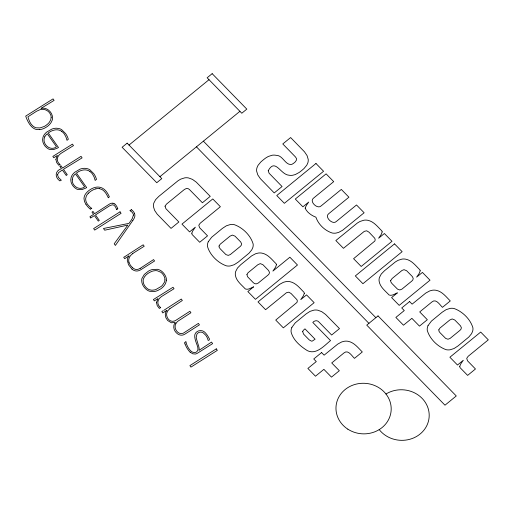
<?xml version="1.0" encoding="UTF-8"?>
<svg xmlns="http://www.w3.org/2000/svg" width="514" height="514" viewBox="0 0 514 514"><rect width="100%" height="100%" fill="white"/><g stroke="black" fill="none" stroke-linecap="round" stroke-linejoin="round"><path stroke-width="0.77" d="M44.782 136.827C41.326 143.547 50.243 151.887 56.476 146.779L47.294 133.749L46.408 134.617A10.82 9.901 4 0 0 44.75 136.808M175.872 323.666C173.141 328.048 177.934 335.321 183.074 333.258A10.235 9.361 4 0 0 183.665 332.969L198.398 323.39L199.432 324.854L185.162 333.984A21.517 19.686 4 0 1 184.764 334.222C179.309 337.769 172.71 331.138 173.88 325.497A8.025 7.344 4 0 1 174.407 323.929L175.268 322.458L171.38 322.773L167.699 320.543L165.868 317.71L165.296 314.6A7.896 7.228 4 0 1 165.72 312.377A16.782 15.356 4 0 1 166.857 310.315M132.85 220.422L115.393 245.441L114.217 243.771L127.857 225.081L104.695 230.214L103.481 228.486L129.014 223.378L131.154 220.3A40.837 37.368 4 0 0 132.336 218.373L133.37 215.16M169.8 308.715L182.329 300.517L181.301 299.052L163.927 310.257M129.014 145.07L209.012 79.696M159.912 176.688L239.909 111.32M132.708 253.646L133.351 253.164A43.247 39.572 4 0 1 134.148 252.599L144.209 246.257L143.175 244.792L125.917 255.959M166.838 310.308L162.809 312.923L161.852 311.555L163.105 310.752M41.178 108.293L54.105 100.391L53.051 98.887L25.7 116.106L26.432 118.079A34.509 31.572 4 0 0 29.786 124.504L31.046 126.026A12.811 11.719 4 0 0 34.046 128.551A7.71 7.055 4 0 0 37.304 129.605L39.552 129.612M125.551 256.178L123.72 257.289L124.709 258.696L129.059 255.818L128.333 256.929A8.629 7.896 4 0 0 127.286 260.341L128.558 264.813L131.989 269.137M140.168 268.366L153.57 259.589L154.566 261.003L140.92 269.67A10.158 9.291 4 0 1 138.022 270.872A5.866 5.365 4 0 1 134.784 270.711A7.157 6.547 4 0 1 132.008 269.124M99.671 188.715C104.361 189.415 106.88 194.716 108.293 197.768A14.026 12.831 4 0 1 109.366 196.868A29.401 26.895 4 0 0 106.835 192.23A15.118 13.827 4 0 0 103.751 189.004A9.303 8.513 4 0 0 95.424 187.327A15.69 14.353 4 0 0 90.978 189.139A18.665 17.078 4 0 0 86.089 193.245L85.632 193.868A10.267 9.393 4 0 0 83.981 198.552L84.502 201.552L85.973 204.386M130.569 210.907L129.894 210.489L130.363 210.284A12.844 11.751 4 0 0 131.52 209.699M190.212 352.148L192.686 353.773L195.333 354.043A7.241 6.624 4 0 0 197.44 353.221L212.616 343.628L211.537 342.086L198.989 350.375L199.143 349.064A9.393 8.597 4 0 0 198.86 346.899L196.329 338.353A10.929 9.997 4 0 1 196.207 337.12L196.984 333.971A4.928 4.51 4 0 1 198.706 332.577L199.368 332.307A3.977 3.643 4 0 1 200.762 332.128L201.482 332.205A4.857 4.446 4 0 1 203.133 332.789L205.69 335.205A17.296 15.825 4 0 1 207.54 338.424A12.053 11.025 4 0 1 207.772 339.009C207.701 342.138 210.74 339.446 208.883 337.942A20.438 18.697 4 0 0 208.298 336.831L207.296 335.256A20.791 19.018 4 0 0 204.983 332.455A6.399 5.86 4 0 0 202.445 330.849A5.898 5.397 4 0 0 194.999 334.228A6.451 5.905 4 0 0 194.748 336.053A12.111 11.083 4 0 0 195.005 338.578A38.081 34.843 4 0 0 195.879 341.733L197.145 345.247A19.468 17.817 4 0 1 197.884 347.991L197.896 349.591A4.497 4.112 4 0 1 197.742 350.175A4.819 4.408 4 0 1 197.363 350.978L196.849 351.627A3.296 3.013 4 0 1 196.213 352.109A3.592 3.283 4 0 1 194.722 352.591L192.589 352.199L190.848 351.004A14.983 13.711 4 0 1 189.094 348.935A22.16 20.277 4 0 1 187.514 346.32L186.743 344.586A13.415 12.272 4 0 1 186.486 343.84L185.92 341.604A14.013 12.824 4 0 1 185.278 342.138L184.513 342.703L184.989 344.007M203.383 141.164L375.862 317.671M196.438 146.843L368.917 323.351M116.736 209.667L115.354 206.641L113.902 205.234A2.878 2.634 4 0 0 112.103 204.868L110.035 205.581A14.598 13.358 4 0 0 109.437 205.908L95.463 214.923L99.298 220.39L98.296 221.104L94.435 215.61L90.535 218.058A11.064 10.126 4 0 0 89.944 216.709L93.574 214.383L92.006 212.147L93.008 211.434L94.595 213.696L109.231 204.199A9.034 8.263 4 0 1 111.024 203.383A3.964 3.63 4 0 1 112.932 203.242M385.969 394.013A27.627 25.282 4 0 1 424.236 400.836A27.627 25.282 4 0 1 417.574 435.853A27.627 25.282 4 0 1 379.197 429.601M41.184 108.325A18.62 17.039 4 0 1 44.416 108.268C48.824 108.987 52.332 113.17 52.576 117.571A9.079 8.308 4 0 1 52.184 120.263L51.04 122.621A16.744 15.317 4 0 1 45.328 127.723A14.662 13.415 4 0 1 39.559 129.663M61.706 131.398A11.494 10.518 4 0 1 64.417 134.135L65.933 136.91L67.013 140.328L68.368 139.23L67.437 136.801A19.654 17.984 4 0 0 67.116 136.114A22.41 20.509 4 0 0 65.561 133.531L61.719 129.701A8.68 7.941 4 0 0 59.149 128.59L56.842 128.249A10.569 9.67 4 0 0 53.437 128.596A15.407 14.096 4 0 0 51.785 129.117L46.601 132.169A15.934 14.578 4 0 0 44.57 134.276L44.146 134.861A10.396 9.509 4 0 0 42.964 137.386C41.55 141.928 44.474 146.811 48.477 148.938A6.804 6.226 4 0 0 50.096 149.51L53.739 149.523L57.549 148.032A12.053 11.025 4 0 0 58.442 147.467L48.271 132.946L49.877 131.886A13.364 12.227 4 0 1 50.147 131.725A14.418 13.191 4 0 1 54.15 130.113A8.699 7.961 4 0 1 61.757 131.327M89.866 171.49A11.494 10.518 4 0 1 92.584 174.227L94.101 176.996L95.18 180.414L96.529 179.315L95.604 176.887A19.654 17.984 4 0 0 95.276 176.199A22.41 20.509 4 0 0 93.728 173.616L89.886 169.787A8.68 7.941 4 0 0 87.309 168.676L85.009 168.335A10.569 9.67 4 0 0 81.604 168.682A15.407 14.096 4 0 0 79.953 169.202L74.761 172.254A15.934 14.578 4 0 0 72.731 174.362L72.307 174.946A10.396 9.509 4 0 0 71.125 177.471C69.718 182.014 72.641 186.897 76.637 189.023A6.804 6.226 4 0 0 78.256 189.595L81.899 189.608L85.716 188.118A12.053 11.025 4 0 0 86.603 187.552L76.432 173.038L78.044 171.972A13.364 12.227 4 0 1 78.308 171.811A14.418 13.191 4 0 1 82.311 170.198A8.699 7.961 4 0 1 89.924 171.413M95.874 188.889A7.588 6.939 4 0 1 99.677 188.677M88.581 193.116A16.949 15.51 4 0 1 95.855 188.824M88.537 193.078A11.231 10.274 4 0 0 86.223 196.374C84.097 201.199 88.035 205.812 91.781 208.408A12.856 11.764 4 0 0 90.297 209.089M90.291 209.095A20.984 19.204 4 0 1 85.986 204.379M116.736 209.661A10.865 9.946 4 0 1 117.834 208.716M112.932 203.223A3.495 3.193 4 0 1 114.75 204.045M114.84 203.974A12.008 10.987 4 0 1 117.7 208.748M131.468 209.757A9.458 8.654 4 0 1 134.52 213.445M134.45 213.471A6.566 6.007 4 0 1 134.841 214.974A5.455 4.992 4 0 1 134.829 216.195A9.509 8.699 4 0 1 134.327 217.872L134.122 218.321A24.781 22.674 4 0 1 132.837 220.416M130.537 210.952A7.157 6.547 4 0 1 133.569 215.122M132.728 253.672A15.439 14.122 4 0 0 130.498 255.657L130.203 256.088A8.609 7.877 4 0 0 128.885 262.14M132.663 267.691A12.715 11.636 4 0 1 128.95 262.127M132.625 267.73A7.247 6.631 4 0 0 135.015 269.201A4.459 4.08 4 0 0 137.585 269.394A8.224 7.524 4 0 0 140.161 268.353M169.832 308.753A12.587 11.514 4 0 0 167.429 311.42C164.731 315.776 169.067 322.811 174.272 321.077A11.475 10.498 4 0 0 176.051 320.196L189.897 311.285L190.925 312.75L178.095 321.077A11.796 10.794 4 0 0 175.814 323.634M190.129 352.212A24.511 22.423 4 0 1 185.079 343.982M55.897 159.424L56.694 162.54L58.744 165.251A13.762 12.593 4 0 1 60.144 164.538C57.87 162.899 56.431 159.79 57.799 157.123A7.768 7.106 4 0 1 59.014 155.17A13.891 12.715 4 0 1 61.442 153.095L73.483 145.603L72.448 144.126L52.839 156.404L53.79 157.759L57.427 155.414L55.897 159.424M156.462 302.553L157.258 305.669L159.308 308.381A13.762 12.593 4 0 1 160.709 307.668C158.434 306.029 156.995 302.919 158.363 300.253A7.768 7.106 4 0 1 159.578 298.3A13.891 12.715 4 0 1 162.006 296.225L174.047 288.733L173.012 287.262L153.403 299.533L154.354 300.889L157.991 298.544L156.462 302.553M57.523 174.773L58.467 177.51L61.327 180.26L60.523 180.581A12.259 11.218 4 0 0 59.836 180.896C54.606 177.253 54.876 170.674 61.474 168.701L59.887 166.44L60.299 166.17A11.424 10.453 4 0 0 60.935 165.701L62.567 168.027L81.032 156.34L82.099 157.862L63.466 169.305L67.263 174.709L66.981 174.895A10.672 9.766 4 0 0 66.216 175.447L62.387 169.999L58.641 172.531L57.523 174.773M72.223 179.861C71.889 186.087 79.445 191.028 84.637 186.865L75.455 173.835L74.569 174.709A10.82 9.901 4 0 0 72.911 176.893L72.223 179.861M51.156 117.558L50.68 119.897L49.37 122.203A14.867 13.602 4 0 1 47.918 123.823L46.17 125.262A18.086 16.544 4 0 1 44.14 126.508L40.021 127.922L36.218 127.806A6.913 6.329 4 0 1 34.592 127.196C30.769 125.153 28.99 120.796 27.936 116.819L36.622 111.204L40.06 109.668A7.202 6.592 4 0 1 41.82 109.341L43.215 109.36A8.802 8.051 4 0 1 44.622 109.604A8.185 7.485 4 0 1 47.166 110.683A9.278 8.487 4 0 1 49.749 113.125L50.629 114.718A8.198 7.498 4 0 1 51.143 116.974L51.156 117.558M164.943 279.892L164.84 280.811A9.13 8.352 4 0 1 164.448 282.205L162.43 285.27A16.988 15.548 4 0 1 161.145 286.459L156.031 289.44A14.527 13.293 4 0 1 154.438 289.941L151.881 290.237L149.58 289.787A7.659 7.003 4 0 1 147.248 288.515A12.599 11.533 4 0 1 144.858 285.983L144.177 284.872A10.286 9.413 4 0 1 143.329 282.514L143.155 280.638A7.691 7.035 4 0 1 143.477 278.8C144.877 275.189 148.328 272.773 151.816 271.392A13.814 12.638 4 0 1 153.378 270.917L155.446 270.64A8.012 7.331 4 0 1 157.457 270.827L160.818 272.259A10.967 10.036 4 0 1 162.932 274.36A12.413 11.359 4 0 1 163.722 275.536L163.947 275.954A10.865 9.939 4 0 1 164.769 278.106A7.594 6.952 4 0 1 164.943 279.892M191.831 233.17L192.101 234.493L199.702 242.267L207.547 235.862L199.65 227.76L198.783 225.261L200.209 223.198L220.377 206.718L212.777 198.937L181.962 224.117L189.57 231.898L195.365 227.156L192.737 230.972L191.831 233.17M276.442 264.761L275.498 267.299L272.87 271.109L289.87 257.212L297.471 264.993L255.458 299.328L247.857 291.547L253.653 286.806C251.102 287.756 248.101 290.179 245.319 288.952C241.593 284.801 236.157 280.991 235.361 275.009A10.498 9.605 4 0 1 235.701 271.456L237.5 268.012L240.758 264.697L251.609 255.901L255.574 253.755L258.195 253.074A10.498 9.605 4 0 1 262.095 253.164C268.128 254.379 272.002 259.743 276.134 263.778L276.442 264.761M305.168 208.093C306.794 212.263 311.606 215.61 315.898 217.184C318.365 224.464 324.899 230.677 332.14 232.996A10.498 9.605 4 0 0 336.04 233.086L338.662 232.399L342.626 230.253L364.124 212.764L356.517 204.983L336.349 221.463C332.738 225.261 324.109 216.927 328.748 213.683L348.916 197.203L341.315 189.422L321.147 205.902C317.53 209.699 308.908 201.366 313.546 198.121L333.708 181.641L326.107 173.861L295.299 199.04L302.9 206.821L308.696 202.079L306.389 205.343L305.168 208.093M304.32 293.288L303.376 295.826L300.741 299.636L306.543 294.895L314.144 302.675L283.336 327.855L275.735 320.074L296.963 302.431L297.362 300.921L296.931 299.675L291.097 293.526L288.829 292.19L286.459 292.723L265.597 309.698L257.996 301.917L279.487 284.428L283.452 282.282L286.073 281.601A10.498 9.605 4 0 1 289.973 281.691C296.006 282.912 299.88 288.27 304.005 292.305L304.32 293.288M382.172 231.898L381.227 234.435L378.6 238.245L384.395 233.51L391.996 241.291L361.188 266.47L353.587 258.69L374.822 241.047L375.22 239.845L374.783 238.29L368.949 232.142L366.681 230.805L364.31 231.339L343.448 248.313L335.848 240.533L357.339 223.044L359.986 221.463L363.925 220.21A10.498 9.605 4 0 1 367.825 220.3C373.858 221.521 377.732 226.886 381.863 230.914L382.172 231.898M420.182 270.801L419.244 273.339L416.61 277.149L422.412 272.414L430.012 280.194L399.205 305.367L391.597 297.587L397.399 292.851C394.848 293.802 391.848 296.218 389.066 294.997C385.333 290.847 379.897 287.037 379.107 281.055A10.498 9.605 4 0 1 379.441 277.496L381.24 274.058L384.504 270.737L395.356 261.941L397.997 260.367L401.935 259.114A10.498 9.605 4 0 1 405.842 259.204C411.868 260.425 415.749 265.789 419.874 269.818L420.182 270.801M459.754 366.296L460.024 367.613L467.624 375.393L475.469 368.988L467.573 360.879L466.706 358.38L468.132 356.324L488.3 339.844L480.699 332.063L449.885 357.236L457.492 365.017L463.287 360.282L460.981 363.546L459.754 366.296M166.414 280.541L165.489 283.683L163.748 286.208A17.328 15.857 4 0 1 160.747 288.849L157.869 290.455A14.912 13.64 4 0 1 154.887 291.419L149.818 291.316A8.969 8.211 4 0 1 147.017 289.973L146.606 289.665A14.835 13.576 4 0 1 143.772 286.664L142.982 285.386A12.709 11.629 4 0 1 141.819 281.968L141.684 280.515A8.969 8.211 4 0 1 141.973 278.395L144.331 274.412L148.379 271.18A15.69 14.353 4 0 1 152.195 269.561L157.323 269.297A9.143 8.365 4 0 1 159.366 269.901A9.869 9.027 4 0 1 162.141 271.643A14.469 13.242 4 0 1 164.287 274.046A15.516 14.193 4 0 1 164.904 274.996L165.424 275.967A13.634 12.477 4 0 1 166.176 277.965A8.635 7.896 4 0 1 166.414 280.541M165.039 206.191L165.906 208.69L178.872 221.984L171.027 228.389L157.168 214.132L154.585 210.342L153.461 206.667A10.498 9.605 4 0 1 153.802 203.107L155.601 199.67L158.865 196.348L178.114 180.69L180.761 179.11L184.699 177.863A10.498 9.605 4 0 1 188.599 177.953L192.467 179.386L196.297 182.155L210.239 196.348L202.4 202.754L189.409 189.48L188.118 188.644L186.453 188.452L184.391 189.48L166.465 204.129L165.039 206.191M219.054 246.007L219.157 247.24L220.217 248.827L225.922 254.591L228.222 255.387L230.272 254.591L240.147 246.54L241.214 245.377L241.606 243.867L240.706 241.978L235.026 236.164L232.405 235.097L230.009 236.164L220.159 244.234L219.054 246.007M246.932 274.534L247.542 276.712L253.164 282.546L254.449 283.535L256.101 283.914L258.15 283.118L268.025 275.067L269.092 273.904L269.484 272.394L268.584 270.505L262.905 264.691L260.283 263.624L257.887 264.691L248.031 272.761L246.932 274.534M268.231 170.738L269.098 173.237L282.064 186.531L274.225 192.936L260.367 178.679L257.784 174.888L256.659 171.213A10.498 9.605 4 0 1 257 167.66L258.034 165.354L260.81 161.994A70.161 64.199 4 0 1 265.629 158.055L268.269 156.474L272.208 155.228A10.498 9.605 4 0 1 276.114 155.318C283.015 155.093 285.341 165.887 291.907 164.326C294.387 163.124 298.66 159.706 295.454 156.931L282.784 143.959L290.628 137.553L304.487 151.81L307.07 155.601L308.188 159.276A10.498 9.605 4 0 1 307.854 162.835L306.813 165.135L304.044 168.496A70.161 64.199 4 0 1 299.225 172.434L295.261 174.58L292.639 175.261A10.498 9.605 4 0 1 288.739 175.171C280.426 174.445 275.183 157.817 268.231 170.738M302.688 331.594L303.556 334.094L309.235 339.908L311.381 341.09A2.332 2.133 4 0 0 312.261 341.078L315.095 339.221L304.956 328.844L303.254 330.399L302.688 331.594M390.679 280.58L390.775 281.807L391.841 283.4L397.547 289.157L399.841 289.96L401.897 289.157L411.765 281.113L412.832 279.944L413.23 278.44L412.331 276.551L406.645 270.737L404.03 269.67L401.98 270.467L392.105 278.517L390.679 280.58M438.827 329.853L439.059 331.401L439.99 332.674L445.696 338.437L447.996 339.234L450.046 338.437L459.914 330.386L460.981 329.223L461.379 327.714L460.48 325.825L454.8 320.01L452.179 318.943L449.782 320.01L439.926 328.08L438.827 329.853M208.26 241.766L207.823 242.923A10.498 9.605 4 0 0 207.483 246.482C209.93 255.098 217.994 262.943 226.411 265.854A10.498 9.605 4 0 0 230.311 265.944L234.249 264.691L238.226 262.101L248.994 253.229L251.77 249.868L252.811 247.562A10.498 9.605 4 0 0 253.145 244.002C250.697 235.386 242.64 227.541 234.217 224.637A10.498 9.605 4 0 0 230.317 224.541L226.378 225.794L222.408 228.383L211.633 237.262L208.26 241.766M291.888 327.347L291.451 328.51A10.498 9.605 4 0 0 291.117 332.063C293.179 340.236 300.504 346.346 307.404 350.676C316.431 355.052 324.418 345.44 330.541 340.589L312.801 322.439C314.33 320.569 317.356 319.952 318.976 322.053L331.646 335.019L339.491 328.613L325.548 314.42L321.719 311.651L317.851 310.218A10.498 9.605 4 0 0 313.945 310.128L310.013 311.375L306.036 313.97L295.261 322.843L291.888 327.347M428.034 325.613L427.597 326.776A10.498 9.605 4 0 0 427.256 330.329C429.704 338.951 437.761 346.789 446.184 349.7A10.498 9.605 4 0 0 450.084 349.79L454.023 348.537L458 345.948L468.768 337.075L471.544 333.714L472.578 331.408A10.498 9.605 4 0 0 472.919 327.848C470.471 319.233 462.407 311.394 453.99 308.484A10.498 9.605 4 0 0 450.091 308.394L446.152 309.64L442.175 312.229L431.407 321.109L428.034 325.613M127.138 143.149L122.107 147.261L156.751 182.721L161.788 178.609L127.138 143.149M212.166 73.663L207.136 77.775L241.786 113.234L246.816 109.122L212.166 73.663M315.969 163.484L276.757 195.532L284.358 203.313L323.569 171.265L315.969 163.484M394.534 243.887L355.322 275.928L362.923 283.709L402.134 251.667L394.534 243.887M321.591 352.565L313.746 358.978L316.283 361.567L307.88 368.435L315.48 376.216L323.884 369.348L331.485 377.128L339.33 370.722L331.729 362.942L344.052 352.874C348.126 349.231 352.154 356.318 354.454 358.361L362.299 351.955C358.168 347.92 354.294 342.555 348.261 341.341A10.498 9.605 4 0 0 344.361 341.251L341.739 341.932L337.775 344.078L324.122 355.161L321.591 352.565M378.034 315.898L366.745 325.124L444.983 405.193L456.271 395.966L378.034 315.898M409.581 301.557L401.736 307.963L404.274 310.559L395.87 317.421L403.471 325.201L411.875 318.339L419.475 326.12L427.32 319.708L419.713 311.927L432.043 301.859C436.116 298.216 440.145 305.31 442.445 307.346L450.283 300.941C446.158 296.906 442.284 291.547 436.251 290.326A10.498 9.605 4 0 0 432.351 290.237L429.73 290.918L425.765 293.064L412.112 304.147L409.581 301.557M120.019 211.832L93.632 228.595L94.685 230.092L121.073 213.336L120.019 211.832M216.285 348.845L189.897 365.608L190.951 367.112L217.338 350.349L216.285 348.845M347.817 429.158A27.627 25.282 4 0 0 391.103 410.994A27.627 25.282 4 0 0 351.82 385.551A27.627 25.282 4 0 0 347.817 429.158"/></g></svg>
